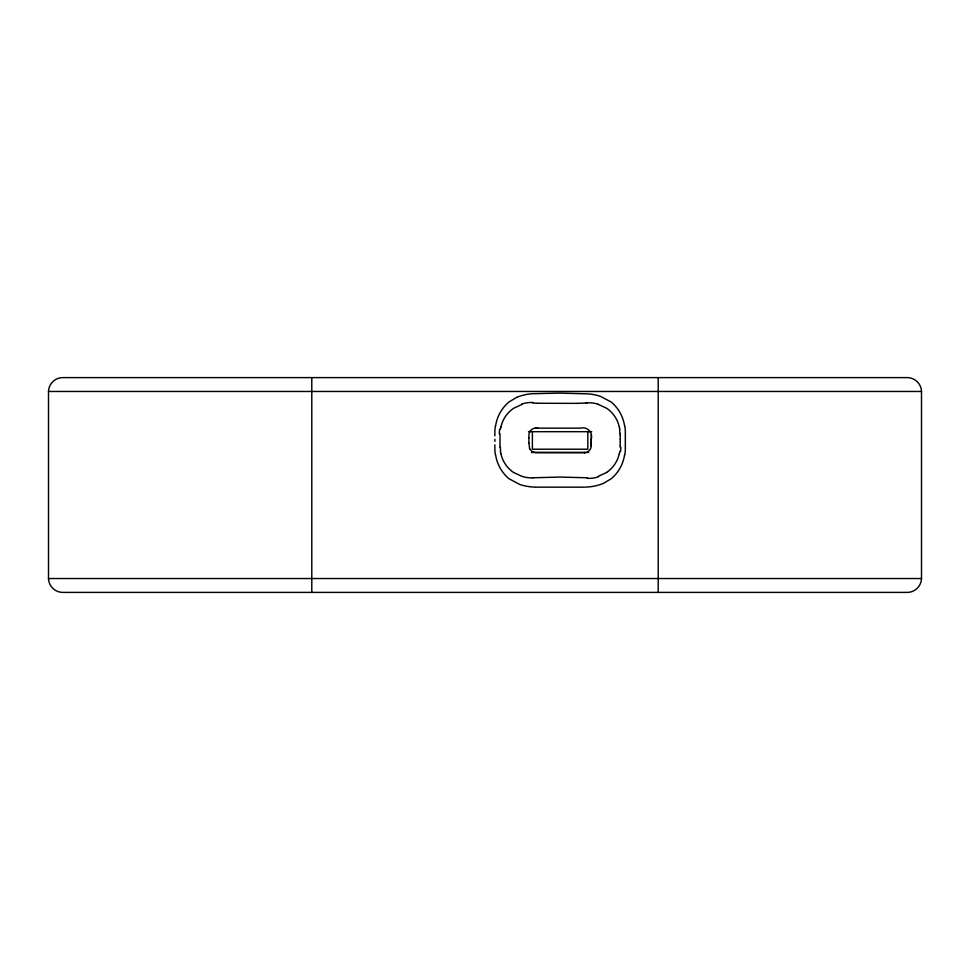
<?xml version="1.0" encoding="UTF-8"?>
<svg xmlns="http://www.w3.org/2000/svg" width="970" height="970" viewBox="0 0 970 970"><rect width="100%" height="100%" fill="white"/><g stroke="black" fill="none" stroke-linecap="round" stroke-linejoin="round"><path stroke-width="1.45" d="M494.906 441.411L494.906 439.313M528.917 443.023L529.608 448.698M528.917 437.979L528.917 442.781M591.276 443.023L591.276 441.338M591.276 440.38L591.276 439.422M500.011 435.991L500.023 433.736M620.194 445.436L620.206 442.114M620.194 445.776L620.169 447.328M620.206 441.423L620.206 439.337M499.999 437.033L499.999 443.872M625.335 434.827L625.347 432.28A46.22 46.22 0 0 0 625.177 428.898L624.826 426.072M494.882 444.89L494.858 448.479A46.354 46.354 0 0 0 495.015 451.862L495.367 454.687M625.335 435.178L625.335 445.582M619.83 451.45L619.406 453.669M500.374 429.286L500.799 427.067M495.367 426.036L495.015 428.861A46.342 46.342 0 0 0 494.845 432.244L494.87 435.833M624.826 454.687L625.177 451.862A46.378 46.378 0 0 0 625.347 448.492L625.335 445.933M48.5 391.468C48.645 384.047 54.938 377.754 62.359 377.609L907.641 377.609C915.062 377.754 921.354 384.047 921.5 391.468L921.5 578.532C921.354 585.953 915.062 592.246 907.641 592.391L62.359 592.391C54.938 592.246 48.645 585.953 48.5 578.532L48.5 391.468L921.5 391.468M606.638 472.487L598.381 476.294M516.731 397.348L508.947 401.98A38.8 38.8 0 0 0 495.573 426.072M521.848 404.502L513.591 408.285A30.531 30.397 9.5 0 0 500.92 427.091M535.307 428.17L535.792 428.146A19.182 19.182 0 0 1 536.507 428.146L536.992 428.146M585.832 403.023L587.383 402.938M585.504 403.047L577.186 403.362M532.821 477.774L560.102 477.07L587.371 477.774M584.958 487.134L587.99 486.964A50.404 50.404 0 0 0 603.486 483.375L611.245 478.719A38.679 38.679 0 0 0 624.595 454.651M583.928 487.17L535.925 487.158M576.835 403.374L537.453 403.265M584.17 452.614L584.886 452.59L580.8 452.614M538.192 428.146L580.315 428.146C587.262 426.266 593.119 432.305 591.276 439.18M528.468 431.686L591.724 431.686M531.475 452.469L588.717 452.469M48.5 578.532L921.5 578.532M537.962 428.146L536.507 428.146M580.315 452.614L535.307 452.59L531.948 451.402L529.608 448.698M537.101 403.253L532.857 403.035M535.064 487.122L532.215 486.964A51.64 51.64 0 0 1 519.859 484.527L508.947 478.719A38.897 38.897 0 0 1 495.573 454.651M598.223 404.369L606.662 408.261A30.531 30.506 -30.7 0 1 619.296 427.115M500.787 453.669L500.374 451.45M619.418 427.091L619.83 429.31M500.023 447.328L499.999 444.745M620.169 433.432L620.194 435.154M591.276 444.236L591.276 443.266M591.288 444.709L591.263 445.921A7.057 7.057 0 0 1 584.898 452.711M620.206 438.998L620.194 435.494M528.917 437.737L528.929 434.839A7.057 7.057 0 0 1 535.549 428.037M658.218 377.609L658.218 592.391M591.276 434.608L591.276 446.333M587.808 431.686L587.808 449.207L532.384 449.207L532.384 431.686M311.782 377.609L311.782 592.391M619.515 429.358A32.034 30.894 -88.7 0 1 619.842 433.432M587.371 402.805A29.318 27.875 11.1 0 1 598.272 404.247M521.69 404.041A29.415 28.3 -14.4 0 1 532.894 402.514M499.308 433.723A32.956 32.786 75.4 0 1 499.671 429.176M500.678 451.402A31.961 30.81 -88.7 0 1 500.35 447.328M500.908 453.645A30.531 30.494 -33 0 0 513.542 472.487L521.969 476.343A29.318 27.803 11.2 0 0 532.821 477.858M598.551 476.791A29.391 28.336 -14.8 0 1 587.335 478.331M619.26 453.633A30.397 30.264 10 0 1 606.614 472.438M620.836 447.34A31.901 31.731 75.7 0 1 620.485 451.547M624.619 426.109A38.861 38.861 0 0 0 611.258 402.041L600.321 396.293A51.568 51.568 0 0 0 587.99 393.856L559.411 393.105L532.251 393.735A50.488 50.488 0 0 0 516.719 397.324"/></g></svg>
